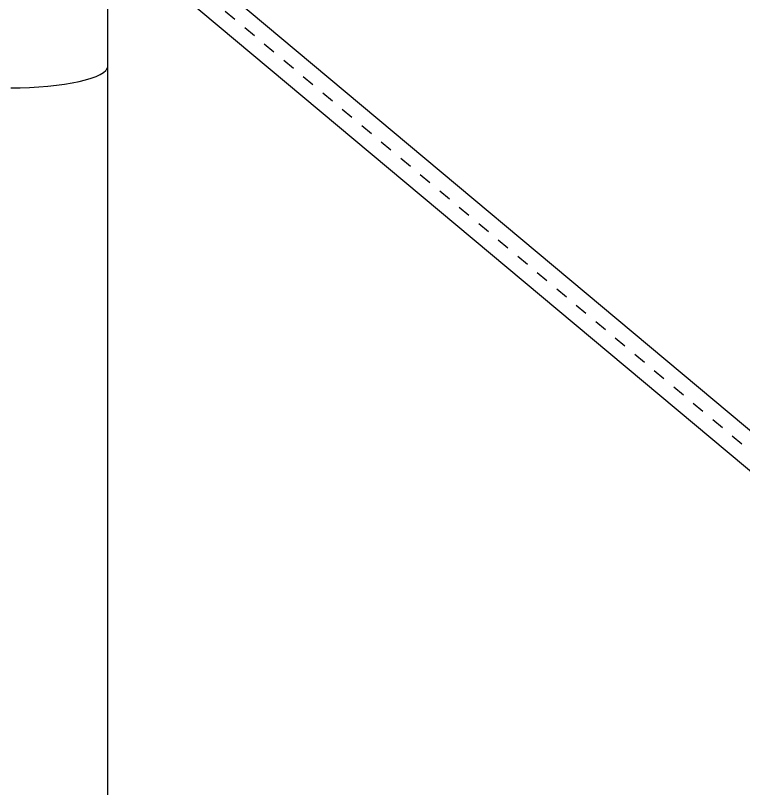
# Model space of a CAD drawing. Header units: millimetres. Extents: x 149919 to 150445, y 136651 to 136866.
# Drawn here: x 150376.15 to 150381.88, y 136684.55 to 136690.63 of the extents above; entities that cross this region are included whole.
import ezdxf

# ---------------------------------------------------------------- set-up
doc = ezdxf.new("R2010")
doc.units = ezdxf.units.MM
doc.header["$LTSCALE"] = 0.25
doc.linetypes.add('CENTER', pattern=[50.8, 31.75, -6.35, 6.35, -6.35])
doc.linetypes.add('XKITLINE00', pattern=[0])

# ---------------------------------------------------------------- blocks, each defined once
blk = doc.blocks.new('çatıı')
at = {"color": 8, "linetype": 'CENTER'}
blk.add_line((23430, 4170.27), (25173.61, 2710.27), dxfattribs=at)
at = {"color": 8, "linetype": 'XKITLINE00'}
for p, q in [((23506.2, 4122.36), (25161.51, 2736.29)), ((23506.2, 4095.57), (23506.2, 3985.69)), ((23506.2, 4090.58), (25130.68, 2730.33)), ((23502.91, 3980.75), (23504.73, 3982.37)), ((23505.83, 3984.02), (23504.73, 3982.37)), ((23505.83, 3984.02), (23504.73, 3982.37)), ((23506.2, 3985.69), (23505.83, 3984.02)), ((23506.2, 3985.69), (23505.83, 3984.02)), ((23506.2, 3985.69), (23506.2, 2783.12)), ((23483.88, 3973.65), (23488.9, 3974.89)), ((23488.9, 3974.89), (23493.35, 3976.23)), ((23493.35, 3976.23), (23497.2, 3977.66)), ((23497.2, 3977.66), (23500.39, 3979.17)), ((23500.39, 3979.17), (23502.91, 3980.75)), ((23430, 3968.67), (23437.46, 3968.75)), ((23437.46, 3968.75), (23444.86, 3968.99)), ((23444.86, 3968.99), (23452.12, 3969.4)), ((23452.12, 3969.4), (23459.16, 3969.96)), ((23459.16, 3969.96), (23465.92, 3970.68)), ((23465.92, 3970.68), (23472.33, 3971.53)), ((23472.33, 3971.53), (23478.34, 3972.53)), ((23478.34, 3972.53), (23483.88, 3973.65))]:
    blk.add_line(p, q, dxfattribs=at)

msp = doc.modelspace()

# ---------------------------------------------------------------- block references
at = {"xscale": 0.009999943142843078, "yscale": 0.009999943142843078, "zscale": 0.009999943142843078}
msp.add_blockref('çatıı', (150141.8141, 136650.3731), dxfattribs=at)

doc.saveas('drawing.dxf')
